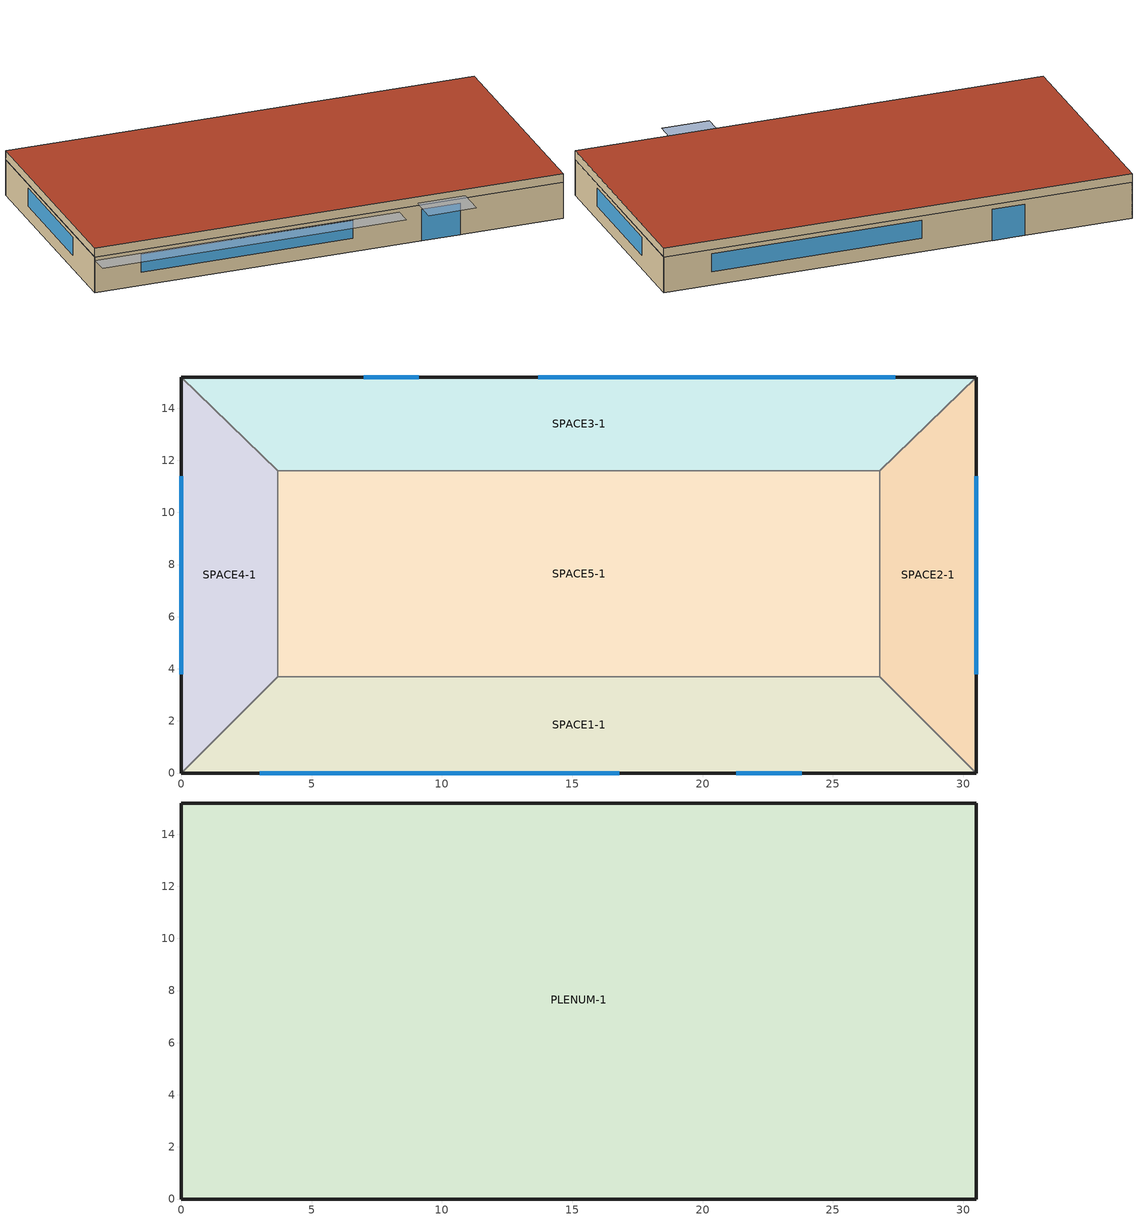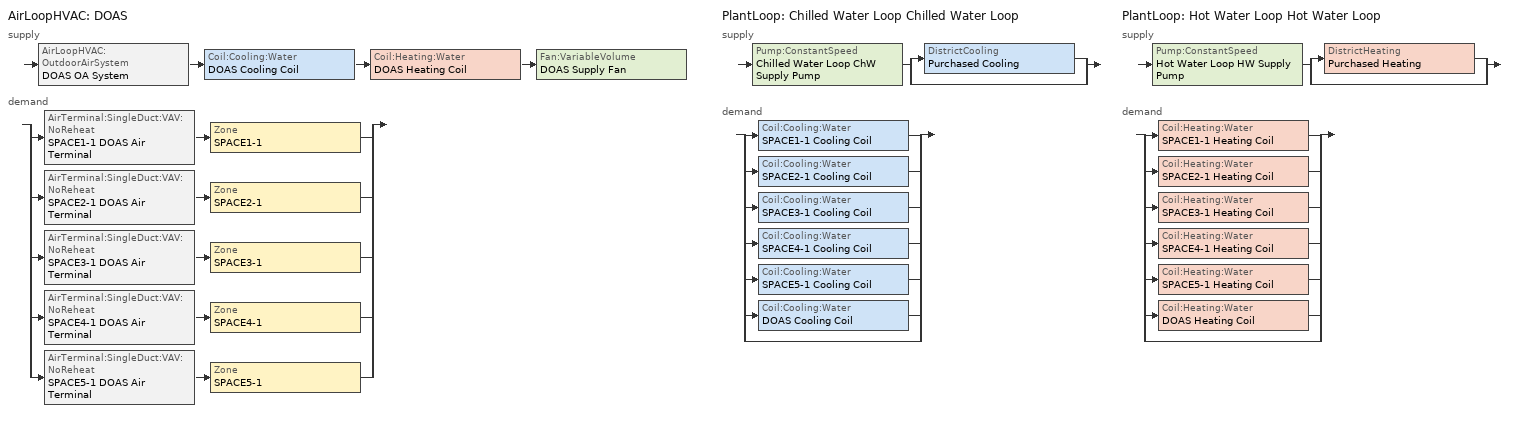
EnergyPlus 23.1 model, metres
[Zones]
SPACE3-1
 floor ground (FLOOR-SLAB-1): 26.8,11.6 3.7,11.6 0,15.2 30.5,15.2 z0
 wall outside (WALL-1): 30.5,15.2 0,15.2 z0:2.4
 wall to SPACE2-1 (INT-WALL-1): 26.8,11.6 30.5,15.2 z0:2.4
 wall to SPACE4-1 (INT-WALL-1): 0,15.2 3.7,11.6 z0:2.4
 wall to SPACE5-1 (INT-WALL-1): 3.7,11.6 26.8,11.6 z0:2.4
 window (Sgl Grey 3mm): 9.1,15.2 7,15.2 z0:2.1
 window (Dbl Clr 3mm/13mm Air): 27.4,15.2 13.7,15.2 z0.9:2.1
SPACE1-1
 floor ground (FLOOR-SLAB-1): 26.8,3.7 30.5,0 0,0 3.7,3.7 z0
 wall outside (WALL-1): 0,0 30.5,0 z0:2.4
 wall to SPACE2-1 (INT-WALL-1): 30.5,0 26.8,3.7 z0:2.4
 wall to SPACE4-1 (INT-WALL-1): 3.7,3.7 0,0 z0:2.4
 wall to SPACE5-1 (INT-WALL-1): 26.8,3.7 3.7,3.7 z0:2.4
 window (Sgl Grey 3mm): 21.3,0 23.8,0 z0:2.1
 window (Dbl Clr 3mm/13mm Air): 3,0 16.8,0 z0.9:2.1
SPACE2-1
 floor ground (FLOOR-SLAB-1): 26.8,11.6 30.5,15.2 30.5,0 26.8,3.7 z0
 wall outside (WALL-1): 30.5,0 30.5,15.2 z0:2.4
 wall to SPACE5-1 (INT-WALL-1): 26.8,11.6 26.8,3.7 z0:2.4
 window (Dbl Clr 3mm/13mm Air): 30.5,3.8 30.5,11.4 z0.9:2.1
SPACE4-1
 floor ground (FLOOR-SLAB-1): 3.7,3.7 0,0 0,15.2 3.7,11.6 z0
 wall outside (WALL-1): 0,15.2 0,0 z0:2.4
 wall to SPACE5-1 (INT-WALL-1): 3.7,3.7 3.7,11.6 z0:2.4
 window (Dbl Clr 3mm/13mm Air): 0,11.4 0,3.8 z0.9:2.1
SPACE5-1
 floor ground (FLOOR-SLAB-1): 26.8,11.6 26.8,3.7 3.7,3.7 3.7,11.6 z0
PLENUM-1
 floor to SPACE1-1 (CLNG-1): 26.8,3.7 30.5,0 0,0 3.7,3.7 z2.4
 floor to SPACE2-1 (CLNG-1): 26.8,11.6 30.5,15.2 30.5,0 26.8,3.7 z2.4
 floor to SPACE3-1 (CLNG-1): 26.8,11.6 3.7,11.6 0,15.2 30.5,15.2 z2.4
 floor to SPACE4-1 (CLNG-1): 3.7,3.7 0,0 0,15.2 3.7,11.6 z2.4
 floor to SPACE5-1 (CLNG-1): 26.8,11.6 26.8,3.7 3.7,3.7 3.7,11.6 z2.4
 wall outside (WALL-1): 30.5,15.2 0,15.2 0,0 30.5,0 30.5,15.2 z2.4:3
 roof outside (ROOF-1): 0,15.2 0,0 30.5,0 30.5,15.2 z3
shading: 0,-1.3 0,0 19.8,0 19.8,-1.3 z2.2; 21,-2 21,0 24.1,0 24.1,-2 z2.6
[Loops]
AirLoopHVAC 'DOAS'
 supply: AirLoopHVAC:OutdoorAirSystem 'DOAS OA System' > Coil:Cooling:Water 'DOAS Cooling Coil' > Coil:Heating:Water 'DOAS Heating Coil' > Fan:VariableVolume 'DOAS Supply Fan'
 demand: split
  | AirTerminal:SingleDuct:VAV:NoReheat 'SPACE1-1 DOAS Air Terminal' > Zone 'SPACE1-1'
  | AirTerminal:SingleDuct:VAV:NoReheat 'SPACE2-1 DOAS Air Terminal' > Zone 'SPACE2-1'
  | AirTerminal:SingleDuct:VAV:NoReheat 'SPACE3-1 DOAS Air Terminal' > Zone 'SPACE3-1'
  | AirTerminal:SingleDuct:VAV:NoReheat 'SPACE4-1 DOAS Air Terminal' > Zone 'SPACE4-1'
  | AirTerminal:SingleDuct:VAV:NoReheat 'SPACE5-1 DOAS Air Terminal' > Zone 'SPACE5-1'
PlantLoop 'Chilled Water Loop Chilled Water Loop'
 supply: Pump:ConstantSpeed 'Chilled Water Loop ChW Supply Pump' > split
  | DistrictCooling 'Purchased Cooling'
  | bypass
 demand: split
  | Coil:Cooling:Water 'SPACE1-1 Cooling Coil'
  | Coil:Cooling:Water 'SPACE2-1 Cooling Coil'
  | Coil:Cooling:Water 'SPACE3-1 Cooling Coil'
  | Coil:Cooling:Water 'SPACE4-1 Cooling Coil'
  | Coil:Cooling:Water 'SPACE5-1 Cooling Coil'
  | Coil:Cooling:Water 'DOAS Cooling Coil'
  | bypass
PlantLoop 'Hot Water Loop Hot Water Loop'
 supply: Pump:ConstantSpeed 'Hot Water Loop HW Supply Pump' > split
  | DistrictHeating 'Purchased Heating'
  | bypass
 demand: split
  | Coil:Heating:Water 'SPACE1-1 Heating Coil'
  | Coil:Heating:Water 'SPACE2-1 Heating Coil'
  | Coil:Heating:Water 'SPACE3-1 Heating Coil'
  | Coil:Heating:Water 'SPACE4-1 Heating Coil'
  | Coil:Heating:Water 'SPACE5-1 Heating Coil'
  | Coil:Heating:Water 'DOAS Heating Coil'
  | bypass
[Building]
Fan Coil with DOAS: Loads convergence tolerance value=0.04; Maximum number of warmup days=25; Minimum number of warmup days=6; North axis=30; Solar distribution=FullExterior; Temperature convergence tolerance value=0.4; Terrain=City
[Site:GroundTemperature:BuildingSurface]
21.5, 21.4, 21.5, 21.5, 22, 22.9, 23, 23.1, 23.1, 22.2, 21.7, 21.6
[Site:Location]
CHICAGO_IL_USA TMY2-94846: Elevation=190; Latitude=41.78; Longitude=-87.75; Time zone=-6
[SizingPeriod:DesignDay] Barometric pressure=99063; Day of month=21; Daylight saving time indicator=No; Humidity condition type=WetBulb; Rain indicator=No; Snow indicator=No; Solar model indicator=ASHRAEClearSky
Name | Daily dry bulb temperature range | Day type | Maximum dry bulb temperature | Month | Sky clearness | Wetbulb or dewpoint at maximum dry bulb | Wind direction | Wind speed
CHICAGO_IL_USA Annual Cooling 1% Design Conditions DB/MCWB | 10.7 | SummerDesignDay | 31.5 | 7 | 1 | 23 | 230 | 5.3
CHICAGO_IL_USA Annual Heating 99% Design Conditions DB | 0 | WinterDesignDay | -17.3 | 1 | 0 | -17.3 | 270 | 4.9
[Construction]
CLNG-1: MAT-CLNG-1
Dbl Clr 3mm/13mm Air: CLEAR 3MM, AIR 13MM, CLEAR 3MM
FLOOR-SLAB-1: CC03
INT-WALL-1: GP02, AL21, GP02
ROOF-1: RG01, BR01, IN46, WD01
Sgl Grey 3mm: GREY 3MM
WALL-1: WD01, PW03, IN02, GP01
[Material] Thermal absorptance=0.9
Name | Conductivity | Density | Roughness | Solar absorptance | Specific heat | Thickness | Visible absorptance
BR01 | 0.162 | 1121 | VeryRough | 0.7 | 1464 | 0.0095 | 0.7
CC03 | 1.31 | 2243 | MediumRough | 0.65 | 837 | 0.1016 | 0.65
GP01 | 0.16 | 801 | MediumSmooth | 0.75 | 837 | 0.0127 | 0.75
GP02 | 0.16 | 801 | MediumSmooth | 0.75 | 837 | 0.0159 | 0.75
IN02 | 0.043 | 10 | Rough | 0.75 | 837 | 0.0901 | 0.75
IN46 | 0.023 | 24 | VeryRough | 0.5 | 1590 | 0.0762 | 0.5
PW03 | 0.115 | 545 | MediumSmooth | 0.78 | 1213 | 0.0127 | 0.78
RG01 | 1.442 | 881 | Rough | 0.65 | 1674 | 0.0127 | 0.65
WD01 | 0.115 | 513 | MediumSmooth | 0.78 | 1381 | 0.0191 | 0.78
[Material:AirGap]
AL21: Thermal resistance=0.157
[Material:NoMass]
MAT-CLNG-1: Roughness=Rough; Solar absorptance=0.65; Thermal absorptance=0.65; Thermal resistance=0.652259; Visible absorptance=0.65
[WindowMaterial:Gas]
AIR 13MM: Gas type=Air; Thickness=0.0127
[WindowMaterial:Glazing] Back side infrared hemispherical emissivity=0.84; Conductivity=0.9; Front side infrared hemispherical emissivity=0.84; Infrared transmittance at normal incidence=0; Optical data type=SpectralAverage; Thickness=0.003
Name | Back side solar reflectance at normal incidence | Back side visible reflectance at normal incidence | Front side solar reflectance at normal incidence | Front side visible reflectance at normal incidence | Solar transmittance at normal incidence | Visible transmittance at normal incidence
CLEAR 3MM | 0.075 | 0.081 | 0.075 | 0.081 | 0.837 | 0.898
GREY 3MM | 0.061 | 0.061 | 0.061 | 0.061 | 0.626 | 0.611
[AirLoopHVAC]
DOAS: Design supply air flow rate=Autosize
[AirTerminal:SingleDuct:VAV:NoReheat] Availability schedule=HVACTemplate-Always 1; Constant minimum air flow fraction=1; Maximum air flow rate=Autosize; Zone minimum air flow input method=Constant
SPACE1-1 DOAS Air Terminal; SPACE2-1 DOAS Air Terminal; SPACE3-1 DOAS Air Terminal; SPACE4-1 DOAS Air Terminal; SPACE5-1 DOAS Air Terminal
[AvailabilityManager:Scheduled]
DOAS Availability: Schedule=FanAvailSched
[Coil:Cooling:Water] Availability schedule=HVACTemplate-Always 1; Design air flow rate=Autosize; Design inlet air humidity ratio=Autosize; Design inlet air temperature=Autosize; Design inlet water temperature=Autosize; Design outlet air humidity ratio=Autosize; Design outlet air temperature=Autosize; Design water flow rate=Autosize; Heat exchanger configuration=CrossFlow; Type of analysis=DetailedAnalysis
DOAS Cooling Coil; SPACE1-1 Cooling Coil; SPACE2-1 Cooling Coil; SPACE3-1 Cooling Coil; SPACE4-1 Cooling Coil; SPACE5-1 Cooling Coil
[Coil:Heating:Water] Availability schedule=HVACTemplate-Always 1; Maximum water flow rate=Autosize; Performance input method=UFactorTimesAreaAndDesignWaterFlowRate; Rated capacity=Autosize; Rated inlet air temperature=16.6; Rated inlet water temperature=82.2; Rated outlet air temperature=32.2; Rated outlet water temperature=71.1; Rated ratio for air and water convection=0.5; U factor times area value=Autosize
DOAS Heating Coil; SPACE1-1 Heating Coil; SPACE2-1 Heating Coil; SPACE3-1 Heating Coil; SPACE4-1 Heating Coil; SPACE5-1 Heating Coil
[CondenserEquipmentOperationSchemes]
Chilled Water Loop Condenser Operation: Control scheme 1=Chilled Water Loop Condenser Operation All Hours; Control scheme 1 schedule=HVACTemplate-Always 1
[Controller:OutdoorAir]
DOAS OA Controller: Economizer control action type=MinimumFlowWithBypass; Economizer control type=DifferentialEnthalpy; Economizer minimum limit dry bulb temperature=12.2; Lockout type=NoLockout; Maximum outdoor air flow rate=Autosize; Minimum limit type=ProportionalMinimum; Minimum outdoor air flow rate=Autosize
[Controller:WaterCoil] Actuator variable=Flow; Control variable=Temperature; Controller convergence tolerance=Autosize; Maximum actuated flow=Autosize; Minimum actuated flow=0
Name | Action
DOAS Cooling Coil Controller | Reverse
DOAS Heating Coil Controller | Normal
[DesignSpecification:OutdoorAir] Outdoor air flow per person=0.00944; Outdoor air flow per zone=0; Outdoor air flow per zone floor area=0; Outdoor air method=Flow/Person
SZ DSOA SPACE1-1; SZ DSOA SPACE2-1; SZ DSOA SPACE3-1; SZ DSOA SPACE4-1; SZ DSOA SPACE5-1
[DesignSpecification:ZoneAirDistribution] Zone air distribution effectiveness in cooling mode=1; Zone air distribution effectiveness in heating mode=1
SZ DSZAD SPACE1-1; SZ DSZAD SPACE2-1; SZ DSZAD SPACE3-1; SZ DSZAD SPACE4-1; SZ DSZAD SPACE5-1
[DistrictCooling]
Purchased Cooling: Nominal capacity=35000
[DistrictHeating]
Purchased Heating: Nominal capacity=35000
[ElectricEquipment] Design level calculation method=EquipmentLevel; Fraction latent=0; Fraction lost=0; Fraction radiant=0.3; Schedule=EQUIP-1
Name | Design level | Zone or zonelist or space or spacelist
SPACE1-1 ElecEq 1 | 1056 | SPACE1-1
SPACE2-1 ElecEq 1 | 456 | SPACE2-1
SPACE3-1 ElecEq 1 | 1056 | SPACE3-1
SPACE4-1 ElecEq 1 | 456 | SPACE4-1
SPACE5-1 ElecEq 1 | 1976 | SPACE5-1
[Fan:OnOff] Availability schedule=FanAvailSched; Fan total efficiency=0.7; Maximum flow rate=Autosize; Motor efficiency=0.9; Motor in airstream fraction=1; Pressure rise=75
SPACE1-1 Supply Fan; SPACE2-1 Supply Fan; SPACE3-1 Supply Fan; SPACE4-1 Supply Fan; SPACE5-1 Supply Fan
[Fan:VariableVolume]
DOAS Supply Fan: Availability schedule=FanAvailSched; Fan power coefficient 1=0.00153024; Fan power coefficient 2=0.00520806; Fan power coefficient 3=1.10862; Fan power coefficient 4=-0.116356; Fan power coefficient 5=0; Fan power minimum flow fraction=0; Fan power minimum flow rate input method=Fraction; Fan total efficiency=0.7; Maximum flow rate=Autosize; Motor efficiency=0.9; Motor in airstream fraction=1; Pressure rise=1000
[HeatExchanger:AirToAir:SensibleAndLatent]
DOAS Heat Recovery: Availability schedule=HVACTemplate-Always 1; Economizer lockout=Yes; Frost control type=MinimumExhaustTemperature; Heat exchanger type=Plate; Initial defrost time fraction=0.083; Latent effectiveness at 75 cooling air flow=0.7; Latent effectiveness at 75 heating air flow=0.7; Latent effectiveness at 100 cooling air flow=0.65; Latent effectiveness at 100 heating air flow=0.65; Nominal electric power=0; Nominal supply air flow rate=Autosize; Rate of defrost time fraction increase=0.012; Sensible effectiveness at 75 cooling air flow=0.75; Sensible effectiveness at 75 heating air flow=0.75; Sensible effectiveness at 100 cooling air flow=0.7; Sensible effectiveness at 100 heating air flow=0.7; Supply air outlet temperature control=Yes; Threshold temperature=1.7
[Humidifier:Steam:Electric]
DOAS OA Humidifier: Availability schedule=FanAvailSched; Rated capacity=Autosize; Rated fan power=0; Rated power=Autosize; Standby power=0
[Lights] Design level calculation method=LightingLevel; End use subcategory=GeneralLights; Fraction radiant=0.59; Fraction replaceable=0; Fraction visible=0.2; Return air fraction=0; Schedule=LIGHTS-1
Name | Lighting level | Zone or zonelist or space or spacelist
SPACE1-1 Lights 1 | 1584 | SPACE1-1
SPACE2-1 Lights 1 | 684 | SPACE2-1
SPACE3-1 Lights 1 | 1584 | SPACE3-1
SPACE4-1 Lights 1 | 684 | SPACE4-1
SPACE5-1 Lights 1 | 2964 | SPACE5-1
[People] Activity level schedule=ActSchd; Fraction radiant=0.3; Number of people calculation method=People; Number of people schedule=OCCUPY-1
Name | Number of people | Zone or zonelist or space or spacelist
SPACE1-1 People 1 | 11 | SPACE1-1
SPACE2-1 People 1 | 5 | SPACE2-1
SPACE3-1 People 1 | 11 | SPACE3-1
SPACE4-1 People 1 | 5 | SPACE4-1
SPACE5-1 People 1 | 20 | SPACE5-1
[PlantEquipmentList]
Chilled Water Loop All Chillers: Purchased Cooling, DistrictCooling
Hot Water Loop All Equipment: Purchased Heating, DistrictHeating
[PlantEquipmentOperation:CoolingLoad] Load range 1 lower limit=0; Load range 1 upper limit=1e+15
Name | Range 1 equipment list
Chilled Water Loop Chiller Operation All Hours | Chilled Water Loop All Chillers
Chilled Water Loop Condenser Operation All Hours | Chilled Water Loop All Condensers
[PlantEquipmentOperation:HeatingLoad]
Hot Water Loop Operation All Hours: Load range 1 lower limit=0; Load range 1 upper limit=1e+15; Range 1 equipment list=Hot Water Loop All Equipment
[PlantEquipmentOperationSchemes] Control scheme 1 schedule=HVACTemplate-Always 1
Name | Control scheme 1
Chilled Water Loop Chiller Operation | Chilled Water Loop Chiller Operation All Hours
Hot Water Loop Operation | Hot Water Loop Operation All Hours
[PlantLoop] Fluid type=Water; Load distribution scheme=SequentialLoad; Maximum loop flow rate=Autosize; Minimum loop flow rate=0; Plant loop demand calculation scheme=SingleSetpoint; Plant loop volume=Autocalculate
Name | Common pipe simulation | Maximum loop temperature | Minimum loop temperature | Plant equipment operation scheme
Chilled Water Loop Chilled Water Loop | None | 98 | 1 | Chilled Water Loop Chiller Operation
Hot Water Loop Hot Water Loop |  | 100 | 10 | Hot Water Loop Operation
[Pump:ConstantSpeed] Design flow rate=Autosize; Design power consumption=Autosize; Design pump head=179352; Fraction of motor inefficiencies to fluid stream=0; Motor efficiency=0.9; Pump control type=Intermittent
Chilled Water Loop ChW Supply Pump; Hot Water Loop HW Supply Pump
[SetpointManager:MixedAir] Control variable=Temperature
Name | Setpoint node or nodelist
DOAS Cooling Coil Air Temp Manager | DOAS Cooling Setpoint Nodes
DOAS Heat Recovery Air Temp Manager | DOAS Heat Recovery Outlet
DOAS Heat Recovery Economizer Temp Manager | DOAS Mixed Air Outlet
DOAS Heating Coil Air Temp Manager | DOAS Heating Coil Outlet
[SetpointManager:OutdoorAirReset] Control variable=Temperature
Name | Outdoor high temperature | Outdoor low temperature | Setpoint at outdoor high temperature | Setpoint at outdoor low temperature | Setpoint node or nodelist
Chilled Water Loop ChW Temp Manager | 26.7 | 15.6 | 6.7 | 12.2 | Chilled Water Loop ChW Supply Setpoint Nodes
DOAS Cooling Supply Air Temp Manager | 26.7 | 4.4 | 12.8 | 18.3 | DOAS Supply Fan Outlet
Hot Water Loop HW Temp Manager | 10 | -6.7 | 65.6 | 82.2 | Hot Water Loop HW Supply Setpoint Nodes
[SetpointManager:Scheduled]
Name | Control variable | Schedule | Setpoint node or nodelist
DOAS Heating Supply Air Temp Manager | Temperature | HVACTemplate-Always 12.2 | DOAS Supply Path Inlet
Main Humidifier setpoint Mgr | MinimumHumidityRatio | Humidifier Setpoint Schedule | DOAS Humidifier Air Outlet
[Sizing:Plant]
Name | Design loop exit temperature | Loop design temperature difference | Loop type
Hot Water Loop Hot Water Loop | 82 | 11 | Heating
Chilled Water Loop Chilled Water Loop | 7.22 | 6.67 | Cooling
[Sizing:System]
DOAS: 100 outdoor air in cooling=Yes; 100 outdoor air in heating=Yes; Central cooling capacity control method=OnOff; Central cooling design supply air humidity ratio=0.00924; Central cooling design supply air temperature=12.8; Central heating design supply air humidity ratio=0.003; Central heating design supply air temperature=12.2; Central heating maximum system air flow ratio=1; Cooling design capacity=Autosize; Cooling design capacity method=CoolingDesignCapacity; Cooling supply air flow rate=0; Cooling supply air flow rate method=DesignDay; Design outdoor air flow rate=Autosize; Heating design capacity=Autosize; Heating design capacity method=HeatingDesignCapacity; Heating supply air flow rate=0; Heating supply air flow rate method=DesignDay; Precool design humidity ratio=0.008; Precool design temperature=11; Preheat design humidity ratio=0.008; Preheat design temperature=2; System outdoor air method=ZoneSum; Type of load to size on=VentilationRequirement; Type of zone sum to use=NonCoincident; Zone maximum outdoor air fraction=1
[Sizing:Zone] Account for dedicated outdoor air system=Yes; Cooling design air flow method=DesignDay; Cooling design air flow rate=0; Cooling minimum air flow fraction=0; Dedicated outdoor air high setpoint temperature for design=15.6; Dedicated outdoor air low setpoint temperature for design=12.8; Dedicated outdoor air system control strategy=ColdSupplyAir; Heating design air flow method=DesignDay; Heating design air flow rate=0; Heating maximum air flow fraction=0; Zone cooling design supply air humidity ratio=0.008; Zone cooling design supply air temperature=12.5; Zone cooling design supply air temperature difference=11.11; Zone cooling design supply air temperature input method=SupplyAirTemperature; Zone heating design supply air humidity ratio=0.008; Zone heating design supply air temperature=50; Zone heating design supply air temperature input method=SupplyAirTemperature
Name | Design specification outdoor air object | Design specification zone air distribution object
SPACE1-1 | SZ DSOA SPACE1-1 | SZ DSZAD SPACE1-1
SPACE2-1 | SZ DSOA SPACE2-1 | SZ DSZAD SPACE2-1
SPACE3-1 | SZ DSOA SPACE3-1 | SZ DSZAD SPACE3-1
SPACE4-1 | SZ DSOA SPACE4-1 | SZ DSZAD SPACE4-1
SPACE5-1 | SZ DSOA SPACE5-1 | SZ DSZAD SPACE5-1
[ThermostatSetpoint:DualSetpoint]
All Zones Dual SP Control: Cooling setpoint temperature schedule=Clg-SetP-Sch; Heating setpoint temperature schedule=Htg-SetP-Sch
[Zone] Multiplier=1; Type=1
Name | Ceiling height | Volume
PLENUM-1 | 0.6096 | 283.2
SPACE1-1; SPACE3-1 | 2.4384 | 239.247
SPACE2-1; SPACE4-1 | 2.4384 | 103.311
SPACE5-1 | 2.4384 | 447.683
[ZoneControl:Thermostat] Control 1=All Zones Dual SP Control; Control type schedule=HVACTemplate-Always 4
Name | Zone or zonelist
SPACE1-1 Thermostat | SPACE1-1
SPACE2-1 Thermostat | SPACE2-1
SPACE3-1 Thermostat | SPACE3-1
SPACE4-1 Thermostat | SPACE4-1
SPACE5-1 Thermostat | SPACE5-1
[Zone equipment]
SPACE1-1: SPACE1-1 DOAS Air Terminal, SPACE1-1 Fan Coil
SPACE2-1: SPACE2-1 DOAS Air Terminal, SPACE2-1 Fan Coil
SPACE3-1: SPACE3-1 DOAS Air Terminal, SPACE3-1 Fan Coil
SPACE4-1: SPACE4-1 DOAS Air Terminal, SPACE4-1 Fan Coil
SPACE5-1: SPACE5-1 DOAS Air Terminal, SPACE5-1 Fan Coil
[ZoneHVAC:FourPipeFanCoil] Availability schedule=FanAvailSched; Capacity control method=CyclingFan; Cooling convergence tolerance=0.001; Heating convergence tolerance=0.001; Low speed supply air flow ratio=0.33; Maximum cold water flow rate=Autosize; Maximum hot water flow rate=Autosize; Maximum outdoor air flow rate=0; Maximum supply air flow rate=Autosize; Medium speed supply air flow ratio=0.66; Minimum cold water flow rate=0; Minimum hot water flow rate=0
Name | Cooling coil | Heating coil | Supply air fan
SPACE1-1 Fan Coil | SPACE1-1 Cooling Coil | SPACE1-1 Heating Coil | SPACE1-1 Supply Fan
SPACE2-1 Fan Coil | SPACE2-1 Cooling Coil | SPACE2-1 Heating Coil | SPACE2-1 Supply Fan
SPACE3-1 Fan Coil | SPACE3-1 Cooling Coil | SPACE3-1 Heating Coil | SPACE3-1 Supply Fan
SPACE4-1 Fan Coil | SPACE4-1 Cooling Coil | SPACE4-1 Heating Coil | SPACE4-1 Supply Fan
SPACE5-1 Fan Coil | SPACE5-1 Cooling Coil | SPACE5-1 Heating Coil | SPACE5-1 Supply Fan
[ZoneInfiltration:DesignFlowRate] Constant term coefficient=0; Design flow rate calculation method=Flow/Zone; Schedule=INFIL-SCH; Temperature term coefficient=0; Velocity squared term coefficient=0; Velocity term coefficient=0.2237
Name | Design flow rate | Zone or zonelist or space or spacelist
SPACE1-1 Infil 1 | 0.0167 | SPACE1-1
SPACE2-1 Infil 1 | 0.00717 | SPACE2-1
SPACE3-1 Infil 1 | 0.0167 | SPACE3-1
SPACE4-1 Infil 1 | 0.00717 | SPACE4-1
SPACE5-1 Infil 1 | 0.031089 | SPACE5-1
[Schedule:Compact]
ActSchd: Through: 12/31, For: AllDays, Until: 24:00, 117.24
Clg-SetP-Sch: Through: 12/31, For: WeekDays CustomDay1 CustomDay2, Until: 7:00, 32, Until: 21:00, 24, Until: 24:00, 32, For: WeekEnds Holiday, Until: 24:00, 32, For: SummerDesignDay, Until: 24:00, 24, For: WinterDesignDay, Until: 24:00, 32
EQUIP-1: Through: 12/31, For: WeekDays SummerDesignDay CustomDay1 CustomDay2, Until: 8:00, 0.02, Until: 9:00, 0.4, Until: 14:00, 0.9, Until: 15:00, 0.8, Until: 16:00, 0.7, Until: 18:00, 0.5, Until: 21:00, 0.3, Until: 24:00, 0.02, For: Weekends WinterDesignDay Holiday, Until: 24:00, 0.02
FanAvailSched: Through: 12/31, For: WeekDays CustomDay1 CustomDay2, Until: 7:00, 0, Until: 21:00, 1, Until: 24:00, 0, For: Weekends Holiday, Until: 24:00, 0, For: SummerDesignDay, Until: 24:00, 1, For: WinterDesignDay, Until: 24:00, 1
HVACTemplate-Always 1: Through: 12/31, For: AllDays, Until: 24:00, 1
HVACTemplate-Always 4: Through: 12/31, For: AllDays, Until: 24:00, 4
HVACTemplate-Always 12.2: Through: 12/31, For: AllDays, Until: 24:00, 12.2
Htg-SetP-Sch: Through: 12/31, For: WeekDays CustomDay1 CustomDay2, Until: 6:00, 13, Until: 7:00, 18, Until: 21:00, 23, Until: 24:00, 13, For: WeekEnds Holiday, Until: 24:00, 13, For: SummerDesignDay, Until: 24:00, 13, For: WinterDesignDay, Until: 24:00, 23
Humidifier Setpoint Schedule: Through: 12/31, For: Alldays, Until: 24:00, 0.005
INFIL-SCH: Through: 12/31, For: WeekDays CustomDay1 CustomDay2, Until: 7:00, 1, Until: 21:00, 0, Until: 24:00, 1, For: Weekends Holiday, Until: 24:00, 1, For: SummerDesignDay, Until: 24:00, 1, For: WinterDesignDay, Until: 24:00, 1
LIGHTS-1: Through: 12/31, For: WeekDays SummerDesignDay CustomDay1 CustomDay2, Until: 8:00, 0.05, Until: 9:00, 0.9, Until: 10:00, 0.95, Until: 11:00, 1, Until: 12:00, 0.95, Until: 13:00, 0.8, Until: 14:00, 0.9, Until: 18:00, 1, Until: 19:00, 0.6, Until: 21:00, 0.4, Until: 24:00, 0.05, For: Weekends WinterDesignDay Holiday, Until: 24:00, 0.05
OCCUPY-1: Through: 12/31, For: WeekDays SummerDesignDay CustomDay1 CustomDay2, Until: 8:00, 0, Until: 11:00, 1, Until: 12:00, 0.8, Until: 13:00, 0.4, Until: 14:00, 0.8, Until: 18:00, 1, Until: 19:00, 0.5, Until: 21:00, 0.1, Until: 24:00, 0, For: Weekends WinterDesignDay Holiday, Until: 24:00, 0
